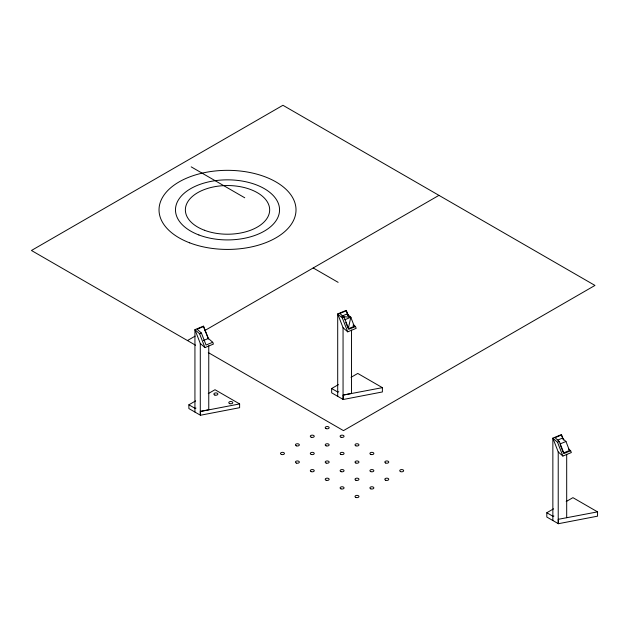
<?xml version="1.0" encoding="UTF-8"?>
<svg xmlns="http://www.w3.org/2000/svg" width="629" height="629" viewBox="0 0 629 629"><rect width="100%" height="100%" fill="white"/><g stroke="black" fill="none" stroke-linecap="round" stroke-linejoin="round"><path stroke-width="0.94" d="M342.011 316.552L350.809 317.268L348.254 328.778L354.3 326.27L350.809 317.268L347.082 313.965L341.893 316.112M187.466 340.556L195.108 336.138M204.456 330.744L438.948 195.36M194.943 412.058L188.881 408.567L188.881 404.801L195.619 400.909M208.262 393.612L215 389.721L239.618 403.936L239.618 407.702L200.454 415.242L200.305 411.39L208.757 409.762L208.757 345.769M351.029 377.329L357.775 373.437L382.393 387.653L382.393 391.953L343.23 399.494L331.656 392.818L331.656 388.518L338.394 384.626M566.186 501.549L572.933 497.657L597.55 511.872L597.55 516.173L558.387 523.713L546.813 517.046L546.813 512.737L553.551 508.845M203.403 326.152L194.935 329.659L194.935 412.066L200.289 415.156L200.289 343.465L194.935 329.659L199.59 333.787L204.944 347.593L213.412 344.079L212.72 342.278L208.411 338.465L203.403 326.152L208.427 339.086M203.749 326.459L197.097 329.219L201.406 333.04L206.06 345.038L212.72 342.278M199.59 333.787L201.406 333.04M203.419 340.533L208.411 338.465M348.521 315.852L346.17 310.404L337.702 313.91L337.702 396.317M346.524 310.71L339.864 313.47L344.173 317.291L348.836 329.297L355.487 326.537L356.187 328.338L347.719 331.845L343.057 327.717L337.702 313.91L342.365 318.046L347.719 331.845M342.365 318.046L344.173 317.291M344.755 319.776L350.809 317.268M563.678 440.08L561.335 434.623L552.86 438.138L552.86 520.537M561.681 434.93L555.03 437.69L559.338 441.511L563.993 453.517L570.645 450.757L571.344 452.558L562.876 456.064L558.222 451.936L552.86 438.138L557.522 442.266L562.876 456.064M557.923 439.978L562.24 438.185L565.966 441.487L569.457 450.49L563.411 452.998M557.522 442.266L559.338 441.511M559.92 443.995L565.966 441.487M195.996 408.095L194.943 408.3L188.881 404.801M200.454 411.476L239.618 403.936M338.772 391.804L337.71 392.009L331.656 388.518M351.532 330.06L351.532 393.471L343.072 395.098L382.393 387.653M343.057 399.407L343.057 327.717M553.929 516.032L552.875 516.236L546.813 512.737M597.55 511.872L558.237 519.326L558.387 523.713M558.222 523.627L558.222 451.936M191.192 166.858L244.744 197.781M313.203 267.954L338.127 282.342M195.54 345.219L31.45 250.484L282.932 105.287L594.963 285.432L343.481 430.629L208.293 352.578M568.49 448.847L570.645 450.757M353.333 324.627L355.487 326.537M353.058 325.169L354.3 326.27M200.289 343.465L204.944 347.593M561.335 434.623L563.01 438.94M560.266 444.9L563.057 452.102M346.17 310.404L348.513 316.442M347.082 313.965L347.782 315.766M345.808 322.473L347.9 327.874M566.69 454.28L566.69 517.698M343.23 395.193L343.23 399.494M204.433 230.245A42.159 24.342 0 0 0 269.605 211.234A42.159 24.342 0 0 0 208.506 188.157A42.159 24.342 0 0 0 204.433 230.245M189.699 242.849A68.498 39.548 0 0 0 295.882 212.303A68.498 39.548 0 0 0 196.963 174.485A68.498 39.548 0 0 0 189.699 242.849M198.898 234.971A52.034 30.043 0 0 0 279.457 211.643A52.034 30.043 0 0 0 204.189 183.023A52.034 30.043 0 0 0 198.898 234.971M214.866 395.067A2.005 1.164 0 0 0 217.878 394.061A2.005 1.164 0 0 0 214.866 393.054A2.005 1.164 0 0 0 214.866 395.067M229.774 403.669A2.005 1.164 0 0 0 232.785 402.662A2.005 1.164 0 0 0 229.774 401.664A2.005 1.164 0 0 0 229.774 403.669M400.587 471.632A1.973 1.14 0 0 0 403.661 470.775A1.973 1.14 0 0 0 400.83 469.666A1.973 1.14 0 0 0 400.587 471.632M385.679 480.241A1.973 1.14 0 0 0 388.761 479.377A1.973 1.14 0 0 0 385.923 478.268A1.973 1.14 0 0 0 385.679 480.241M370.78 488.843A1.973 1.14 0 0 0 373.854 487.978A1.973 1.14 0 0 0 371.024 486.87A1.973 1.14 0 0 0 370.78 488.843M355.872 497.445A1.973 1.14 0 0 0 358.955 496.588A1.973 1.14 0 0 0 356.116 495.479A1.973 1.14 0 0 0 355.872 497.445M385.679 463.03A1.973 1.14 0 0 0 388.761 462.166A1.973 1.14 0 0 0 385.923 461.057A1.973 1.14 0 0 0 385.679 463.03M370.78 471.632A1.973 1.14 0 0 0 373.854 470.775A1.973 1.14 0 0 0 371.024 469.666A1.973 1.14 0 0 0 370.78 471.632M355.872 480.241A1.973 1.14 0 0 0 358.955 479.377A1.973 1.14 0 0 0 356.116 478.268A1.973 1.14 0 0 0 355.872 480.241M370.898 454.468A1.973 1.14 0 0 0 373.862 453.485A1.973 1.14 0 0 0 370.898 452.495A1.973 1.14 0 0 0 370.898 454.468M355.872 463.03A1.973 1.14 0 0 0 358.955 462.166A1.973 1.14 0 0 0 356.116 461.057A1.973 1.14 0 0 0 355.872 463.03M341.091 471.679A1.973 1.14 0 0 0 344.055 470.689A1.973 1.14 0 0 0 341.091 469.706A1.973 1.14 0 0 0 341.091 471.679M355.872 445.819A1.973 1.14 0 0 0 358.955 444.962A1.973 1.14 0 0 0 356.116 443.854A1.973 1.14 0 0 0 355.872 445.819M340.973 454.429A1.973 1.14 0 0 0 344.055 453.564A1.973 1.14 0 0 0 341.217 452.455A1.973 1.14 0 0 0 340.973 454.429M326.192 463.078A1.973 1.14 0 0 0 329.156 462.087A1.973 1.14 0 0 0 326.192 461.096A1.973 1.14 0 0 0 326.192 463.078M340.973 488.843A1.973 1.14 0 0 0 344.055 487.978A1.973 1.14 0 0 0 341.217 486.87A1.973 1.14 0 0 0 340.973 488.843M341.091 437.265A1.973 1.14 0 0 0 344.055 436.274A1.973 1.14 0 0 0 341.091 435.284A1.973 1.14 0 0 0 341.091 437.265M326.074 428.616A1.973 1.14 0 0 0 329.148 427.751A1.973 1.14 0 0 0 326.317 426.643A1.973 1.14 0 0 0 326.074 428.616M326.074 445.819A1.973 1.14 0 0 0 329.148 444.962A1.973 1.14 0 0 0 326.317 443.854A1.973 1.14 0 0 0 326.074 445.819M311.284 437.265A1.973 1.14 0 0 0 314.248 436.274A1.973 1.14 0 0 0 311.284 435.284A1.973 1.14 0 0 0 311.284 437.265M326.192 480.281A1.973 1.14 0 0 0 329.156 479.298A1.973 1.14 0 0 0 326.192 478.307A1.973 1.14 0 0 0 326.192 480.281M311.166 471.632A1.973 1.14 0 0 0 314.248 470.775A1.973 1.14 0 0 0 311.41 469.666A1.973 1.14 0 0 0 311.166 471.632M311.284 454.468A1.973 1.14 0 0 0 314.248 453.485A1.973 1.14 0 0 0 311.284 452.495A1.973 1.14 0 0 0 311.284 454.468M296.267 445.819A1.973 1.14 0 0 0 299.341 444.962A1.973 1.14 0 0 0 296.511 443.854A1.973 1.14 0 0 0 296.267 445.819M296.385 463.078A1.973 1.14 0 0 0 299.349 462.087A1.973 1.14 0 0 0 296.385 461.096A1.973 1.14 0 0 0 296.385 463.078M281.478 454.468A1.973 1.14 0 0 0 284.442 453.485A1.973 1.14 0 0 0 281.478 452.495A1.973 1.14 0 0 0 281.478 454.468"/></g></svg>
